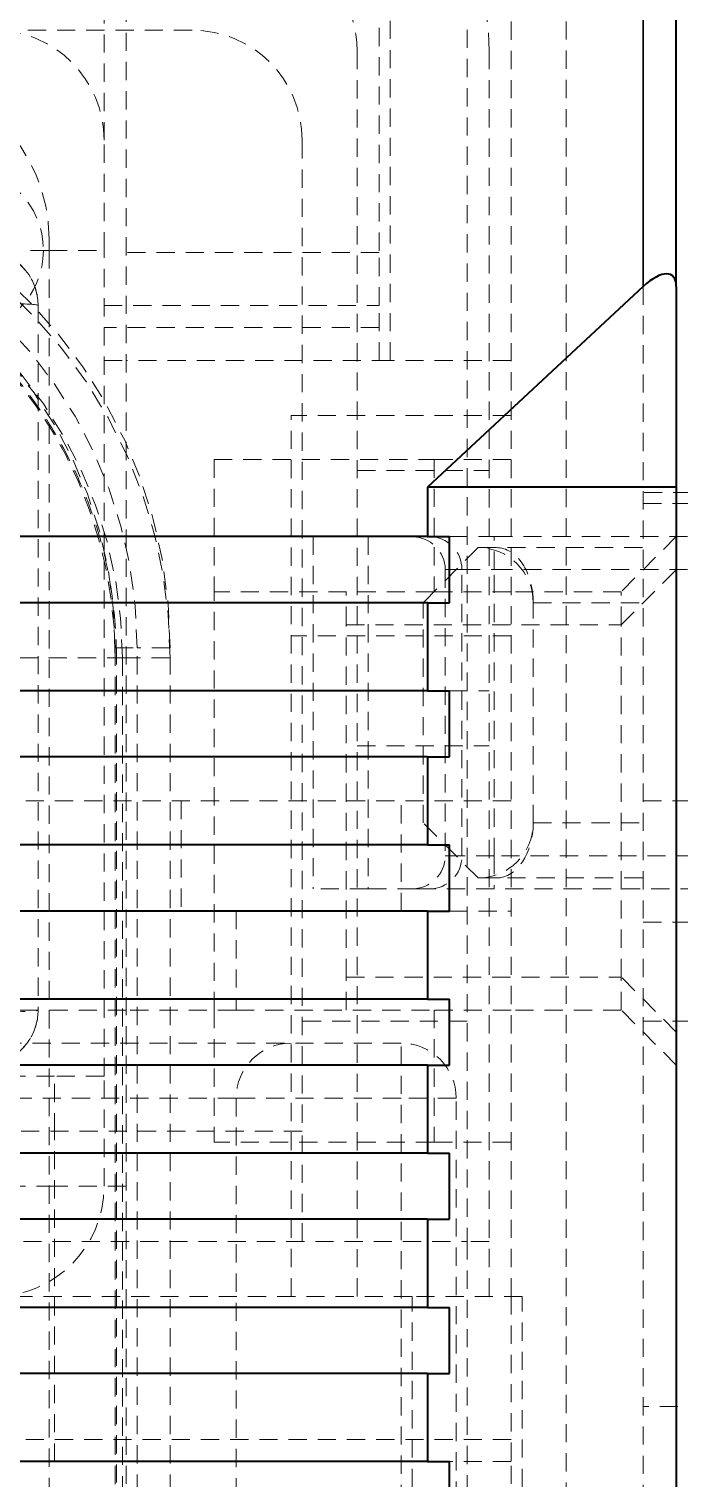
# Model space of a CAD drawing. Header units: inches. Extents: x 6934 to 18973, y 4254 to 7629.
# Drawn here: x 17137.9 to 17143.8, y 4871.8 to 4884.96 of the extents above; entities that cross this region are included whole.
import ezdxf

# ---------------------------------------------------------------- set-up
doc = ezdxf.new("R2010")
doc.units = ezdxf.units.IN
doc.header["$MEASUREMENT"] = 0
doc.linetypes.add('입력 정류부 ASSY$0$DASHED', pattern=[0.2067, 0.1654, -0.0413])
for name, color, linetype, lineweight, true_color in [('입력 정류부 ASSY$0$가려진 것(ISO)', 2, '입력 정류부 ASSY$0$DASHED', 18, 0xffff00), ('입력 정류부 ASSY$0$가려진 좁은 것(ISO)', 2, '입력 정류부 ASSY$0$DASHED', 18, 0xffff00), ('입력 정류부 ASSY$0$가시적인 것(ISO)', 3, 'Continuous', 40, 0x00ff00), ('입력 정류부 ASSY$0$가시적인 좁은 것(ISO)', 3, 'Continuous', 35, 0x00ff00)]:
    doc.layers.add(name, color=color, linetype=linetype, lineweight=lineweight, true_color=true_color)

# ---------------------------------------------------------------- blocks, each defined once
blk = doc.blocks.new('입력 정류부 ASSY')
at = {"layer": '입력 정류부 ASSY$0$가려진 것(ISO)'}
for p, q in [((484.704, 633.94), (484.704, 613.44)), ((488.704, 578.94), (488.704, 632.94)), ((484.504, 623.94), (484.504, 632.44)), ((487.104, 621.94), (487.104, 627.386)), ((488.204, 613.44), (488.204, 625.94)), ((487.804, 625.74), (487.804, 613.94)), ((485.304, 624.94), (475.104, 624.94)), ((487.004, 624.96), (487.004, 622.92)), ((486.804, 624.751), (486.804, 613.44)), ((488.004, 613.44), (488.004, 624.751)), ((484.504, 622.94), (484.504, 623.94)), ((486.304, 623.94), (486.304, 614.94)), ((484.004, 622.94), (484.004, 623.04)), ((476.404, 622.94), (484.004, 622.94)), ((484.004, 622.94), (484.504, 622.94)), ((484.004, 622.94), (484.004, 610.44)), ((484.504, 615.44), (484.504, 622.94)), ((487.004, 622.92), (484.704, 622.92)), ((487.004, 622.44), (487.004, 622.92)), ((489.404, 589.269), (489.404, 622.612)), ((483.904, 622.44), (483.904, 616.04)), ((487.004, 621.94), (487.004, 622.44)), ((484.504, 621.94), (484.704, 621.94)), ((487.104, 621.94), (484.704, 621.94)), ((488.204, 621.94), (487.104, 621.94)), ((486.204, 613.44), (486.204, 621.44)), ((485.504, 621.04), (485.504, 619.84)), ((485.504, 621.04), (487.504, 621.04)), ((488.204, 621.04), (487.504, 621.04)), ((487.504, 621.04), (487.504, 619.84)), ((490.904, 620.74), (489.404, 620.74)), ((489.404, 620.64), (490.404, 620.64)), ((486.404, 620.34), (486.404, 617.14)), ((486.904, 620.34), (486.904, 617.14)), ((487.904, 620.24), (487.404, 619.74)), ((487.642, 620.34), (488.05, 620.34)), ((487.904, 620.24), (489.404, 620.24)), ((488.05, 620.34), (490.704, 620.34)), ((489.704, 620.34), (489.204, 619.84)), ((487.604, 620.04), (487.604, 617.44)), ((489.204, 619.54), (489.704, 620.04)), ((485.504, 616.04), (485.504, 619.84)), ((487.504, 619.84), (485.504, 619.84)), ((486.704, 619.54), (486.704, 619.84)), ((487.504, 619.84), (488.204, 619.84)), ((489.204, 619.84), (488.204, 619.84)), ((489.204, 619.54), (489.204, 619.84)), ((487.404, 617.74), (487.404, 619.74)), ((488.404, 617.74), (488.404, 619.74)), ((488.204, 619.44), (486.204, 619.44)), ((486.704, 616.34), (486.704, 619.54)), ((486.704, 619.54), (489.204, 619.54)), ((489.204, 616.34), (489.204, 619.54)), ((485.104, 592.549), (485.104, 619.331)), ((487.642, 618.94), (488.004, 618.94)), ((488.204, 617.94), (482.204, 617.94)), ((485.204, 617.94), (485.204, 616.94)), ((489.404, 617.94), (490.404, 617.94)), ((487.904, 617.24), (487.404, 617.74)), ((487.904, 617.24), (489.404, 617.24)), ((486.904, 617.14), (486.404, 617.14)), ((486.904, 617.14), (487.298, 617.14)), ((487.462, 617.14), (487.298, 617.14)), ((488.05, 617.14), (487.462, 617.14)), ((490.704, 617.14), (488.05, 617.14)), ((485.704, 616.94), (485.704, 616.04)), ((487.642, 616.94), (488.204, 616.94)), ((489.404, 616.84), (490.404, 616.84)), ((486.704, 616.04), (486.704, 616.34)), ((486.704, 616.34), (489.204, 616.34)), ((489.204, 616.04), (489.204, 616.34)), ((489.704, 615.84), (489.204, 616.34)), ((484.704, 616.04), (480.704, 616.04)), ((485.704, 616.04), (484.704, 616.04)), ((485.504, 616.04), (485.504, 614.84)), ((485.704, 616.04), (487.504, 616.04)), ((488.204, 616.04), (487.504, 616.04)), ((487.504, 616.04), (487.504, 614.84)), ((489.204, 616.04), (488.204, 616.04)), ((489.704, 615.54), (489.204, 616.04)), ((487.804, 615.94), (486.304, 615.94)), ((489.404, 615.94), (492.904, 615.94)), ((487.204, 615.74), (469.504, 615.74)), ((487.204, 609.44), (487.204, 615.74)), ((484.504, 615.44), (484.054, 615.44)), ((484.054, 614.94), (484.054, 615.44)), ((484.504, 614.44), (484.504, 615.44)), ((485.704, 615.24), (485.704, 609.94)), ((487.704, 608.94), (487.704, 615.24)), ((486.304, 614.94), (474.104, 614.94)), ((484.054, 611.94), (484.054, 614.94)), ((487.504, 614.84), (485.504, 614.84)), ((486.304, 613.94), (486.304, 614.94)), ((487.504, 614.84), (488.204, 614.84)), ((484.054, 614.44), (476.354, 614.44)), ((469.704, 613.94), (487.804, 613.94)), ((487.804, 613.94), (487.804, 597.94)), ((487.304, 613.44), (472.204, 613.44)), ((484.704, 610.94), (484.704, 613.44)), ((488.304, 613.44), (487.304, 613.44)), ((488.204, 613.44), (488.204, 611.94)), ((488.304, 598.44), (488.304, 613.44)), ((492.904, 612.44), (489.404, 612.44)), ((488.204, 612.14), (473.404, 612.14)), ((488.204, 610.94), (488.204, 611.94))]:
    blk.add_line(p, q, dxfattribs=at)
blk.add_circle((483.202, 622.941), 0.75, dxfattribs=at)
for centre, radius, start, end in [((485.804, 624.751), 2.2, 0, 69.1342), ((485.804, 624.751), 1, 0, 69.1342), ((483.504, 623.94), 1, 0, 90), ((485.304, 623.94), 1, 0, 90), ((482.504, 623.04), 1.5, 0, 90), ((480.604, 619.331), 4.5, 0, 78.463), ((480.604, 619.24), 4.5, 0, 76.9481), ((483.404, 622.44), 0.5, 0, 90), ((487.904, 619.74), 0.5, 0, 90), ((487.904, 617.74), 0.5, 270, 0), ((483.404, 616.04), 0.5, 270, 0), ((486.204, 615.24), 0.5, 90, 180), ((487.204, 615.24), 0.5, 0, 90), ((483.504, 614.44), 1, 270, 0)]:
    blk.add_arc(centre, radius, start, end, dxfattribs=at)
for centre, major_axis, ratio, start_param, end_param in [((483.604, 622.44), (0.3, 0), 0.05254, 0, 1.514995), ((487.298, 620.04), (0.306, 0), 0.980581, 0, 1.570796), ((488.071, 619.74), (0, -0.5), 0.666667, 1.570796, 3.141593), ((488.071, 617.74), (0, -0.5), 0.666667, 0, 1.570796), ((487.298, 617.44), (0.306, 0), 0.980581, 4.712389, 6.283185), ((483.604, 616.04), (0.3, 0), 0.05254, 4.768191, 6.283187)]:
    blk.add_ellipse(centre, major_axis=major_axis, ratio=ratio, start_param=start_param, end_param=end_param, dxfattribs=at)
for points in [[(483.404, 622.94), (483.492, 622.94), (483.666, 622.894), (483.858, 622.702), (483.904, 622.528), (483.904, 622.44)], [(483.904, 616.04), (483.904, 615.953), (483.858, 615.779), (483.666, 615.587), (483.492, 615.54), (483.404, 615.54)]]:
    blk.add_open_spline(points, degree=3, knots=[0, 0, 0, 0, 0.3333333, 0.6666667, 1, 1, 1, 1], dxfattribs=at)
at = {"layer": '입력 정류부 ASSY$0$가려진 좁은 것(ISO)'}
for p, q in [((484.504, 622.44), (487.004, 622.44)), ((487.004, 622.24), (484.504, 622.24)), ((488.204, 621.44), (486.204, 621.44)), ((486.804, 620.94), (488.004, 620.94)), ((488.05, 620.04), (488.05, 620.34)), ((487.604, 620.04), (487.756, 620.04)), ((487.756, 620.04), (488.05, 620.04)), ((487.756, 617.44), (487.756, 620.04)), ((488.05, 620.04), (490.704, 620.04)), ((488.05, 617.44), (488.05, 620.04)), ((488.404, 619.74), (489.404, 619.74)), ((484.604, 619.331), (484.604, 592.549)), ((484.604, 619.331), (484.804, 619.331)), ((484.804, 592.549), (484.804, 619.331)), ((485.104, 619.331), (484.804, 619.331)), ((483.204, 619.24), (484.67, 619.24)), ((484.616, 592.64), (484.616, 619.24)), ((484.67, 619.24), (484.67, 592.64)), ((484.67, 619.24), (485.104, 619.24)), ((486.804, 618.44), (488.004, 618.44)), ((487.204, 616.94), (487.204, 617.94)), ((488.404, 617.74), (489.404, 617.74)), ((487.756, 617.44), (487.604, 617.44)), ((488.05, 617.44), (487.756, 617.44)), ((490.404, 617.44), (488.05, 617.44)), ((488.05, 617.44), (488.05, 617.14)), ((484.054, 615.44), (476.354, 615.44)), ((485.704, 615.24), (473.454, 615.24)), ((487.204, 615.24), (485.704, 615.24)), ((487.704, 615.24), (487.204, 615.24)), ((484.704, 614.44), (484.054, 614.44)), ((488.004, 613.94), (487.804, 613.94)), ((487.304, 598.44), (487.304, 613.44)), ((488.204, 611.94), (487.642, 611.94))]:
    blk.add_line(p, q, dxfattribs=at)
for centre, radius, end in [((480.604, 619.331), 4.2, 79.674), ((480.604, 619.331), 4, 80.5585), ((480.604, 619.24), 4.066, 78.6577), ((480.604, 619.24), 4, 62.3321)]:
    blk.add_arc(centre, radius, 0, end, dxfattribs=at)
for centre, major_axis, ratio, start_param, end_param in [((483.604, 622.44), (0.3, 0), 0.052541, 0, 1.51503), ((487.462, 620.04), (0, 0.3), 0.980581, 4.712389, 6.283128), ((487.462, 617.44), (0, -0.3), 0.980581, 0.000056, 1.570796), ((483.604, 616.04), (0.3, 0), 0.052541, 4.7685, 6.283203)]:
    blk.add_ellipse(centre, major_axis=major_axis, ratio=ratio, start_param=start_param, end_param=end_param, dxfattribs=at)
blk.add_open_spline([(484.616, 619.24), (484.616, 619.32), (484.612, 619.499), (484.578, 619.834), (484.503, 620.216), (484.375, 620.632), (484.188, 621.063), (483.937, 621.489), (483.623, 621.893), (483.383, 622.136), (483.253, 622.25)], degree=3, knots=[0, 0, 0, 0, 0.125, 0.25, 0.375, 0.5, 0.625, 0.75, 0.875, 1, 1, 1, 1], dxfattribs=at)
at = {"layer": '입력 정류부 ASSY$0$가시적인 것(ISO)'}
for p, q in [((489.704, 622.612), (489.704, 633.24)), ((489.404, 622.612), (487.442, 620.79)), ((489.704, 622.612), (489.704, 620.79)), ((487.442, 620.79), (487.442, 620.34)), ((489.704, 620.79), (487.442, 620.79)), ((489.704, 620.79), (489.704, 591.09)), ((487.442, 620.34), (473.104, 620.34)), ((487.442, 620.34), (487.642, 620.34)), ((487.642, 619.74), (487.642, 620.34)), ((487.442, 619.74), (473.104, 619.74)), ((487.442, 619.74), (487.442, 618.94)), ((487.442, 619.74), (487.642, 619.74)), ((487.442, 618.94), (473.104, 618.94)), ((487.442, 618.94), (487.642, 618.94)), ((487.642, 618.34), (487.642, 618.94)), ((487.442, 618.34), (473.104, 618.34)), ((487.442, 618.34), (487.442, 617.54)), ((487.442, 618.34), (487.642, 618.34)), ((487.442, 617.54), (473.104, 617.54)), ((487.442, 617.54), (487.642, 617.54)), ((487.642, 616.94), (487.642, 617.54)), ((487.442, 616.94), (473.104, 616.94)), ((487.442, 616.94), (487.442, 616.14)), ((487.442, 616.94), (487.642, 616.94)), ((487.442, 616.14), (473.104, 616.14)), ((487.442, 616.14), (487.642, 616.14)), ((487.642, 615.54), (487.642, 616.14)), ((487.442, 615.54), (473.104, 615.54)), ((487.442, 615.54), (487.442, 614.74)), ((487.442, 615.54), (487.642, 615.54)), ((487.442, 614.74), (473.104, 614.74)), ((487.442, 614.74), (487.642, 614.74)), ((487.642, 614.14), (487.642, 614.74)), ((487.442, 614.14), (473.104, 614.14)), ((487.442, 614.14), (487.442, 613.34)), ((487.442, 614.14), (487.642, 614.14)), ((487.442, 613.34), (473.104, 613.34)), ((487.442, 613.34), (487.642, 613.34)), ((487.642, 612.74), (487.642, 613.34)), ((487.442, 612.74), (473.104, 612.74)), ((487.442, 612.74), (487.442, 611.94)), ((487.442, 612.74), (487.642, 612.74)), ((487.442, 611.94), (473.104, 611.94)), ((487.442, 611.94), (487.642, 611.94)), ((487.642, 611.34), (487.642, 611.94))]:
    blk.add_line(p, q, dxfattribs=at)
blk.add_ellipse((489.404, 622.333), major_axis=(0.26, 0.38), ratio=0.39371, start_param=5.760766, end_param=7.331562, dxfattribs=at)
at = {"layer": '입력 정류부 ASSY$0$가시적인 좁은 것(ISO)'}
blk.add_line((489.404, 622.612), (489.404, 632.94), dxfattribs=at)

msp = doc.modelspace()

# ---------------------------------------------------------------- block references
msp.add_blockref('입력 정류부 ASSY', (16654.075, 4260.012))

doc.saveas('drawing.dxf')
